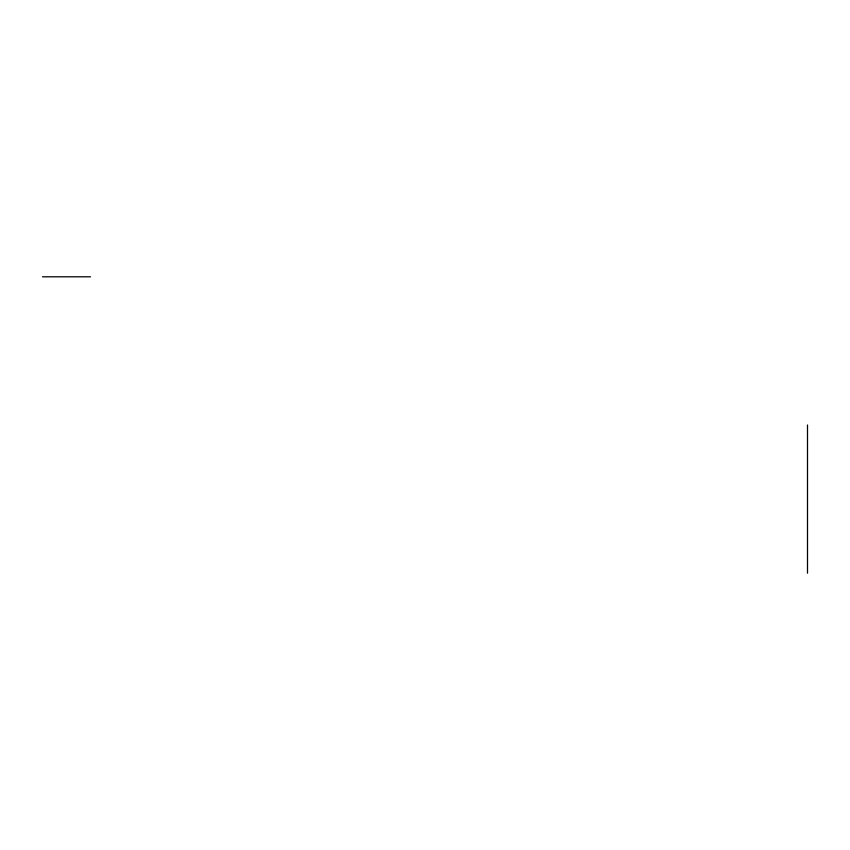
<?xml version="1.0" encoding="UTF-8"?>
<svg xmlns="http://www.w3.org/2000/svg" width="850" height="850" viewBox="0 0 850 850"><rect width="100%" height="100%" fill="white"/><g stroke="black" fill="none" stroke-linecap="round" stroke-linejoin="round"><path stroke-width="1.27" d="M42.5 276.803L90.514 276.803M807.5 425L807.5 573.197"/></g></svg>
